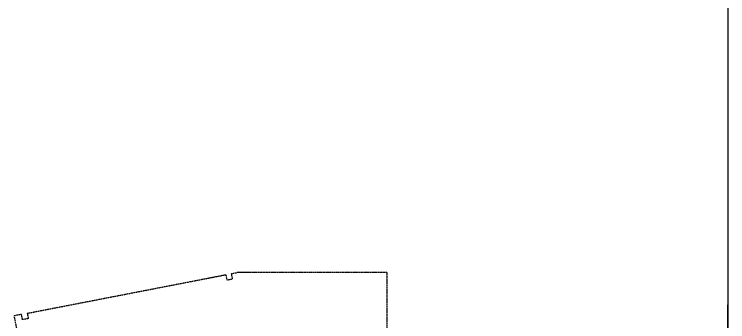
# Model space of a CAD drawing. Header units: millimetres. Extents: x -242071 to 82444, y -53139 to 112036.
# Drawn here: x -159141 to -128635, y -17756 to -4604 of the extents above; entities that cross this region are included whole.
import ezdxf

# ---------------------------------------------------------------- set-up
doc = ezdxf.new("R2010")
doc.units = ezdxf.units.MM
doc.linetypes.add('PCENTRE', pattern=[50.8, 31.75, -6.35, 6.35, -6.35])
doc.linetypes.add('PCENTRE2', pattern=[28.575, 19.05, -3.175, 3.175, -3.175])
doc.layers.add('Boundaries_and_building_grids', color=140, linetype='Continuous')
doc.layers.add('Walls_brick_block_etc', color=3, linetype='Continuous')

msp = doc.modelspace()

# ---------------------------------------------------------------- linework, layer by layer
at = {"layer": 'Boundaries_and_building_grids', "color": 140, "linetype": 'PCENTRE2', "lineweight": -3}
msp.add_line((-128635.1, 33439.2), (-128635.1, -42646.4), dxfattribs=at)
at = {"layer": 'Walls_brick_block_etc', "color": 8, "linetype": 'Continuous', "lineweight": -3}
msp.add_line((-128635.1, 23487.8), (-128635.1, -17031.3), dxfattribs=at)
at = {"layer": 'Walls_brick_block_etc', "color": 8, "linetype": 'PCENTRE'}
for p, q in [((-158586.8, -17394.3), (-150095.6, -15744.2)), ((-150095.6, -15744.2), (-150051.7, -15969.9)), ((-149850.2, -15696.4), (-149604.8, -15648.7)), ((-149806.3, -15922.2), (-149850.2, -15696.4)), ((-149094.7, -15648.7), (-149604.8, -15648.7)), ((-143214.7, -15648.7), (-149604.8, -15648.7)), ((-143214.7, -15648.7), (-143214.7, -27494.2)), ((-150051.7, -15969.9), (-149806.3, -15922.2)), ((-158832.2, -17442), (-159140.8, -17502)), ((-158349, -21576), (-159140.8, -17502)), ((-158788.3, -17667.8), (-158832.2, -17442)), ((-158542.9, -17620.1), (-158788.3, -17667.8)), ((-158586.8, -17394.3), (-158542.9, -17620.1))]:
    msp.add_line(p, q, dxfattribs=at)
at = {"layer": 'Walls_brick_block_etc', "color": 3, "linetype": 'Continuous', "lineweight": -3}
msp.add_line((-128635.1, -18760.4), (-128635.1, -17031.3), dxfattribs=at)

doc.saveas('drawing.dxf')
